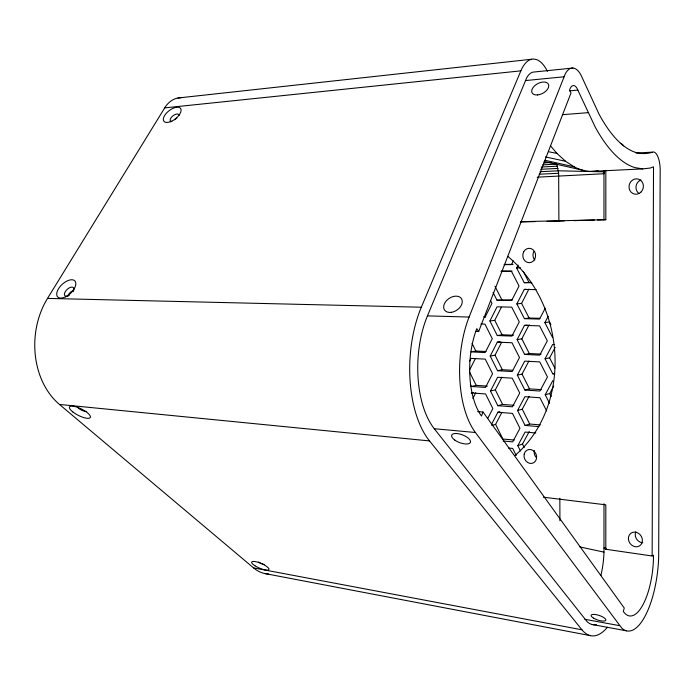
<?xml version="1.0" encoding="UTF-8"?>
<svg xmlns="http://www.w3.org/2000/svg" width="695" height="695" viewBox="0 0 695 695"><rect width="100%" height="100%" fill="white"/><g stroke="black" fill="none" stroke-linecap="round" stroke-linejoin="round"><path stroke-width="1.04" d="M477.647 411.57L482.999 412.005L624.258 608.029L623.302 611.504L625.118 613.616A48.52 17.775 -83.7 0 0 653.43 559.379L653.474 555.149L652.145 555.991L605.814 549.267L605.814 504.839L543.481 497.212M597.535 219.976L605.823 219.69L605.823 170.266M652.145 555.991L653.517 166.843L650.355 168.016L642.805 168.894L591.045 171.404M600.862 575.599A47.269 19.034 -83.3 0 0 603.972 552.125L603.998 503.753M482.999 412.005L481.496 416.07A61.151 29.468 -87 0 1 476.796 328.631L478.69 331.48L570.995 92.965L569.57 89.837L570.36 88.083A12.944 5.43 87.1 0 1 576.989 88.3L595.241 127.115A207.44 75.242 85.7 0 0 635.013 167.625L642.805 168.894M604.442 170.51L603.964 173.733L603.972 219.794M469.099 317.059L565.252 73.913A30.337 12.727 87.1 0 1 571.238 68.188L572.906 68.04A30.337 12.727 87.1 0 1 580.846 74.773L599.02 114.11A190.986 69.187 85.7 0 0 635.456 152.353C641.346 154.134 647.601 153.969 653.352 151.953A18.261 6.733 89.2 0 1 660.18 168.372L658.669 556.982A63.514 23.274 -83.7 0 1 621.79 628.141L475.423 432.498A80.021 38.59 -87 0 1 469.099 317.059L427.451 315.878A78.266 40.049 -87 0 0 434.279 428.737L587.214 621.79A62.411 24.395 -83.5 0 0 596.353 624.596M427.451 315.878L526.732 77.762A29.729 13.266 86.7 0 1 532.952 72.124L572.906 68.04M607.491 627.194A73.47 28.73 -83.4 0 1 581.967 629.809L429.519 440.925A92.14 47.173 -87 0 1 421.326 307.216L520.868 70.855A42.525 18.982 86.7 0 1 534.125 59.075L536.627 59.631A42.525 18.982 86.7 0 1 547.443 71.403M484.875 317.537L491.973 303.402L490.505 300.509M513.353 260.834L511.451 264.639L504.075 264.639M469.638 361.122L471.019 358.394L485.249 359.115L492.564 373.702L485.501 387.419L471.297 386.472L470.341 384.543M489.897 320.977L497.038 306.834L511.737 307.164L519.269 321.863L511.946 336.093L497.272 335.537L489.897 320.977L494.744 320.326L501.382 307.216M531.805 282.761L524.221 282.691L516.628 268.009L518.096 265.116M469.559 370.07L475.441 358.455M497.325 342.149L511.989 342.757L519.495 357.534L512.189 371.547L497.551 370.713L490.201 356.092L497.325 342.149L500.2 341.671M545.262 308.18L539.563 319.092L524.438 318.658L516.863 303.915L524.265 289.45L526.141 289.276M472.835 398.47L475.771 392.745M490.201 356.092L495.031 355.188L501.651 342.27M539.876 318.31L529.121 318.015L521.589 303.376L528.956 289.016M490.496 391.016L497.603 377.289L512.232 378.176L519.721 393.005L512.432 406.81L497.828 405.698L490.496 391.016L495.309 389.869L501.92 377.142M524.473 325.39L539.598 325.868L547.312 340.837L539.737 355.154L524.647 354.441L517.097 339.629L524.473 325.39L527.288 324.965M517.097 339.629L521.815 338.839L529.156 324.687M487.69 418.486L492.859 408.582L485.553 393.935L471.366 392.944L473.321 392.484M491.739 423.959L497.881 412.239L499.792 411.718M517.332 375.161L524.69 361.131L539.772 361.904L547.469 376.933L539.911 391.033L524.864 390.034L517.332 375.161L522.032 374.11L528.869 361.105M552.629 337.64L544.88 322.636L548.216 316.268M491.756 425.479L495.596 424.367L501.651 412.856M539.016 426.626L525.072 425.436L517.567 410.502L524.899 396.689L539.946 397.74L546.661 410.945M554.784 373.971L552.777 373.858L545.036 358.785L552.655 344.451L554.671 344.529M517.567 410.502L522.249 409.199L529.069 396.393M545.036 358.785L549.606 357.838L555.175 347.396M520.433 450.942L517.792 445.66L525.116 432.055L535.828 433.011M549.536 403.256L545.201 394.743L552.803 380.625M517.792 445.66L522.458 444.105L529.269 431.499M545.201 394.743L549.754 393.535L553.793 386.064M268.635 574.035A61.247 38.086 -79.9 0 1 253.536 567.885L59.466 404.447A73.505 57.216 -86.2 0 1 47.512 298.407L164.706 107.89A34.62 23.925 81.2 0 1 181.134 97.734M525.072 425.436L529.712 424.019L540.389 424.923M497.828 405.698L502.607 404.447L514.022 405.298M524.864 390.034L529.52 388.87L541.283 389.643M552.777 373.858L554.584 373.432M471.297 386.472L476.197 385.369L487.308 386.099M497.551 370.713L502.346 369.705L512.745 370.287M524.647 354.441L529.321 353.529L541.118 354.085M485.987 351.505L475.867 351.027L470.949 351.887L485.188 352.565L492.269 338.647L484.936 324.122L480.862 323.992M497.272 335.537L502.077 334.781L513.544 335.207M544.88 322.636L549.458 321.959L550.9 324.747M524.438 318.658L529.121 318.015M516.863 303.915L521.589 303.376M177.998 97.995L531.623 59.257M493.05 292.456L496.986 300.188L512.267 299.866M164.706 107.89L520.868 70.855M525.368 80.585L563.94 76.789M569.396 90.863L577.901 90.089M524.221 282.691L531.076 282.318M562.394 114.684L588.074 112.668M516.628 268.009L520.425 267.792M636.081 153.065L652.214 152.153M544.037 162.925L551.622 162.517M542.691 164.863L556.764 164.116L558.65 173.281L558.902 221.071L547 221.349M541.223 167.017L557.451 166.174M540.701 169.302L557.998 168.416M540.032 171.717L558.398 170.805L603.877 171.839L603.964 173.733L537.157 177.182M539.207 174.219L558.65 173.281M558.902 221.071L564.27 220.923M573.922 220.645L594.312 220.063M520.39 221.688L605.823 219.69M521.033 221.957L535.098 221.627M504.683 264.387L513.066 264.387M501.59 271.024L512.067 271.059M500.965 271.337L511.494 271.371L519.043 286.01L511.694 300.457L496.986 300.188M524.265 289.45L536.175 289.607M47.512 298.407L421.326 307.216M483.659 316.738L485.683 316.798M475.45 331.359L478.69 331.48M497.881 412.239L512.476 413.403L519.947 428.302L512.675 441.881L503.31 440.995M434.279 428.737L475.423 432.498M514.257 440.074L502.867 439.005L495.596 424.367M508.558 448.032L512.719 448.449L516.211 455.46M59.466 404.447L429.519 440.925M606.11 548.303L603.998 547.999L605.814 549.267M584.895 619.306L619.575 625.648M592.053 624.475L626.404 630.825M253.536 567.885L581.967 629.809M264.639 573.505L590.342 635.63M548.511 151.719L556.938 153.439L565.565 161.275L574.183 166.843A201.68 80.368 84.9 0 0 598.126 170.735M579.873 546.939L603.972 552.125M545.453 156.905L565.565 161.275M545.028 160.302L574.183 166.843M544.029 161.414L582.705 170.206M550.388 145.681L556.938 153.439M523.257 271.371L528.921 282.3M549.606 357.838L554.897 368.124M494.944 286.244L501.807 299.675M521.815 338.839L529.321 353.529M549.754 393.535L551.196 396.35M494.744 320.326L502.077 334.781M522.032 374.11L529.52 388.87M495.031 355.188L502.346 369.705M522.249 409.199L529.712 424.019M472.061 343.417L475.867 351.027M495.309 389.869L502.607 404.447M522.458 444.105L524.212 447.597M469.542 371.99L476.197 385.369M559.849 498.245L559.927 520.737M620.487 143.283A28.903 11.372 89 0 1 623.684 145.863M264.621 564.531A4.7 1.251 23.4 0 1 258.523 561.951M642.823 542.786A7.567 6.611 55 0 1 635.803 531.753M638.887 193.384A7.628 7.08 -73.9 0 1 636.073 186.19A7.628 7.08 -73.9 0 1 640.903 179.979M603.59 170.553A3.319 1.347 88.8 0 1 603.877 171.839M507.741 256.307A123.302 104.554 80 0 1 515.064 455.407M534.855 260.112A7.089 6.342 89.9 0 1 533.812 251.59M536.027 457.275A7.028 6.116 68.3 0 1 534.385 450.49M171.9 121.608A5.256 2.589 -37.8 0 1 172.664 116.03A5.256 2.589 -37.8 0 1 179.041 115.561M67.754 296.07A5.864 3.067 -42.9 0 1 64.644 293.038A5.864 3.067 -42.9 0 1 70.629 287.313A5.864 3.067 -42.9 0 1 73.757 290.328M73.357 291.274A5.864 3.067 -42.9 0 1 73.088 291.752M69.231 295.445A5.864 3.067 -42.9 0 1 68.727 295.696M86.658 411.431A5.812 1.79 26.9 0 1 81.61 410.163A5.812 1.79 26.9 0 1 77.128 406.827M174.662 119.809A5.239 2.589 -37.8 0 1 176.808 118.167M67.702 296.496A5.847 3.075 -43 0 1 67.823 296.044M67.997 295.584A5.847 3.075 -43 0 1 73.305 290.51M254.943 565.765A9.409 2.485 23.4 0 0 268.93 569.579A9.409 2.485 23.4 0 0 257.089 562.003A9.409 2.485 23.4 0 0 254.943 565.765M524.221 454.009A7.141 6.177 68.6 0 0 531.979 463.383A7.141 6.177 68.6 0 0 534.776 451.993A7.141 6.177 68.6 0 0 524.221 454.009M523.639 251.911A7.202 6.411 89.6 0 0 529.216 262.701A7.202 6.411 89.6 0 0 534.742 251.894A7.202 6.411 89.6 0 0 523.639 251.911M593.608 618.176A7.723 2.406 18.5 0 0 605.701 620.392A7.723 2.406 18.5 0 0 596.136 614.641A7.723 2.406 18.5 0 0 593.608 618.176M641.025 192.037A7.732 7.15 -74.7 0 0 638.418 179.128A7.732 7.15 -74.7 0 0 629.166 188.432A7.732 7.15 -74.7 0 0 641.025 192.037M628.436 539.233A7.662 6.672 55.4 0 0 639.487 545.931A7.662 6.672 55.4 0 0 638.288 533.195A7.662 6.672 55.4 0 0 628.436 539.233M170.214 121.781A10.538 5.16 -37.8 0 0 180.709 108.629A10.538 5.16 -37.8 0 0 165.688 114.015A10.538 5.16 -37.8 0 0 170.214 121.781M65.391 296.887A11.763 6.125 -42.9 0 0 74.964 280.997A11.763 6.125 -42.9 0 0 58.458 288.851A11.763 6.125 -42.9 0 0 65.391 296.887M72.923 412.005A11.65 3.545 26.8 0 0 90.22 417.626A11.65 3.545 26.8 0 0 76.606 406.992A11.65 3.545 26.8 0 0 72.923 412.005M537.652 94.928A9.226 5.456 -28.1 0 0 548.555 84.582A9.226 5.456 -28.1 0 0 534.464 85.954A9.226 5.456 -28.1 0 0 537.652 94.928M451.602 312.298A10.19 7.028 -34 0 0 461.628 298.954A10.19 7.028 -34 0 0 445.651 301.656A10.19 7.028 -34 0 0 451.602 312.298M454.704 440.022A10.017 4.127 20.9 0 0 470.315 442.533A10.017 4.127 20.9 0 0 458.144 433.697A10.017 4.127 20.9 0 0 454.704 440.022"/></g></svg>
